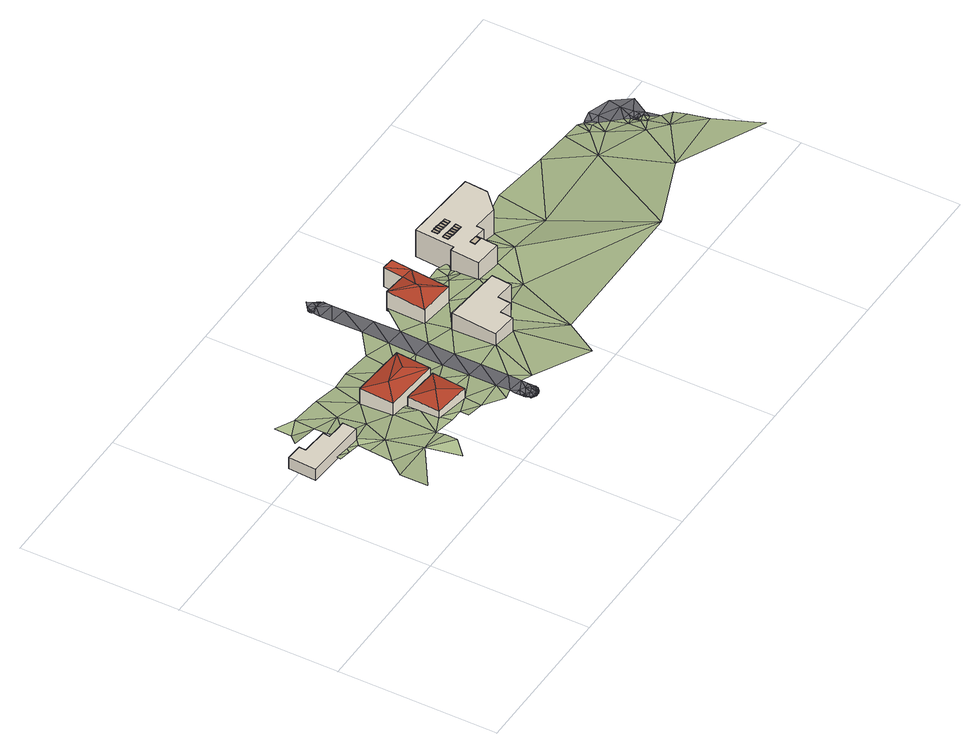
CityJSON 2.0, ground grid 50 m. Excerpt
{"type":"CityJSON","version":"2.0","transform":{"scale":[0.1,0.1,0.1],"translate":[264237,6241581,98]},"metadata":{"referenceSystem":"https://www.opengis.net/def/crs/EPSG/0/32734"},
"CityObjects":{
"building1":{"type":"Building","attributes":{"address":"35 Kylemore Road Universtity Estate Cape Town","building":"house","building:levels":1,"building_height":4.1,"roof_height":117.6,"ground_height":112.4,"plus_code":"4FRW3C6X+6M5"},"geometry":[{"type":"Solid","lod":"1","boundaries":[[[[0,1,2,3]],[[1,4,5,2]],[[4,6,7,5]],[[6,8,9,7]],[[8,10,11,9]],[[10,12,13,11]],[[12,14,15,13]],[[14,16,17,15]],[[16,0,3,17]],[[3,2,5,7,9,11,13,15,17]],[[16,14,12,10,8,6,4,1,0]]]]}]},
"building2":{"type":"Building","attributes":{"address":"26 Garrick Road Universtity Estate Cape Town","building":"house","building:levels":1,"building_height":4.1,"roof_height":114.5,"ground_height":109.5,"plus_code":"4FRW3C6X+4VR"},"geometry":[{"type":"Solid","lod":"2","boundaries":[[[[18,19,20]],[[20,21,22]],[[19,21,20]],[[20,22,18]],[[23,24,22,21]],[[24,25,18,22]],[[25,26,19,18]],[[26,23,21,19]],[[26,25,24,23]]]],"semantics":{"surfaces":[{"type":"RoofSurface"},{"type":"WallSurface"},{"type":"GroundSurface"}],"values":[[0,0,0,0,1,1,1,1,2]]}}]},
"building3":{"type":"Building","attributes":{"address":"24 Garrick Road Universtity Estate Cape Town","building":"house","building:levels":2,"building_height":6.9,"roof_height":116.2,"ground_height":108,"plus_code":"4FRW3C6X+5VJ"},"geometry":[{"type":"Solid","lod":"2","boundaries":[[[[27,28,29]],[[30,31,32]],[[31,29,32]],[[32,29,28]],[[30,32,27]],[[27,32,28]],[[33,34,30,27]],[[34,35,31,30]],[[35,36,29,31]],[[36,33,27,29]],[[36,35,34,33]]]],"semantics":{"surfaces":[{"type":"RoofSurface"},{"type":"WallSurface"},{"type":"GroundSurface"}],"values":[[0,0,0,0,0,0,1,1,1,1,2]]}}]},
"building4":{"type":"Building","attributes":{"address":"29 Garrick Road Universtity Estate Cape Town","building":"house","building:levels":2,"building_height":6.9,"roof_height":114.1,"ground_height":105.5,"plus_code":"4FRW3F62+527"},"geometry":[{"type":"Solid","lod":"1","boundaries":[[[[37,38,39,40]],[[38,41,42,39]],[[41,43,44,42]],[[43,45,46,44]],[[45,47,48,46]],[[47,49,50,48]],[[49,51,52,50]],[[51,37,40,52]],[[40,39,42,44,46,48,50,52]],[[51,49,47,45,43,41,38,37]]]]}]},
"building5":{"type":"Building","attributes":{"address":"25 Garrick Road Universtity Estate Cape Town","building":"house","building:levels":2,"building_height":6.9,"roof_height":112.1,"ground_height":103.9,"plus_code":"4FRW3F62+62M"},"geometry":[{"type":"Solid","lod":"2","boundaries":[[[[53,54,55]],[[53,55,56]],[[57,58,59]],[[60,61,54]],[[55,54,61]],[[60,57,59]],[[60,59,61]],[[61,59,58]],[[61,58,55]],[[62,63,53,56]],[[63,64,54,53]],[[64,65,60,54]],[[65,66,57,60]],[[66,67,58,57]],[[67,68,55,58]],[[68,62,56,55]],[[68,67,66,65,64,63,62]]]],"semantics":{"surfaces":[{"type":"RoofSurface"},{"type":"WallSurface"},{"type":"GroundSurface"}],"values":[[0,0,0,0,0,0,0,0,0,1,1,1,1,1,1,1,2]]}}]},
"building6":{"type":"Building","attributes":{"address":"Universtity Estate Cape Town","building":"house","building:levels":3,"building_height":9.7,"roof_height":113,"ground_height":101,"plus_code":"4FRW3F62+65R"},"children":["building6-1","building6-2","building6-3","building6-4","building6-5","building6-6","building6-7","building6-8","building6-9","building6-10","building6-11","building6-12","building6-13"],"geometry":[{"type":"Solid","lod":"1","boundaries":[[[[69,70,71,72]],[[70,73,74,71]],[[73,75,76,74]],[[75,77,78,76]],[[77,79,80,78]],[[79,81,82,80]],[[81,83,84,82]],[[83,85,86,84]],[[85,87,88,86]],[[87,89,90,88]],[[89,69,72,90]],[[72,71,74,76,78,80,82,84,86,88,90]],[[89,87,85,83,81,79,77,75,73,70,69]]]]}]},
"building6-1":{"type":"BuildingInstallation","parents":["building6"],"geometry":[{"type":"Solid","lod":"1","boundaries":[[[[91,92,93,94]],[[92,95,96,93]],[[95,97,98,96]],[[97,91,94,98]],[[94,93,96,98]],[[97,95,92,91]]]]}]},
"building6-2":{"type":"BuildingInstallation","parents":["building6"],"geometry":[{"type":"Solid","lod":"1","boundaries":[[[[99,100,101,102]],[[100,103,104,101]],[[103,105,106,104]],[[105,99,102,106]],[[102,101,104,106]],[[105,103,100,99]]]]}]},
"building6-3":{"type":"BuildingInstallation","parents":["building6"],"geometry":[{"type":"Solid","lod":"1","boundaries":[[[[107,108,109,110]],[[108,111,112,109]],[[111,113,114,112]],[[113,107,110,114]],[[110,109,112,114]],[[113,111,108,107]]]]}]},
"building6-4":{"type":"BuildingInstallation","parents":["building6"],"geometry":[{"type":"Solid","lod":"1","boundaries":[[[[115,116,117,118]],[[116,119,120,117]],[[119,121,122,120]],[[121,115,118,122]],[[118,117,120,122]],[[121,119,116,115]]]]}]},
"building6-5":{"type":"BuildingInstallation","parents":["building6"],"geometry":[{"type":"Solid","lod":"1","boundaries":[[[[123,124,125,126]],[[124,127,128,125]],[[127,129,130,128]],[[129,123,126,130]],[[126,125,128,130]],[[129,127,124,123]]]]}]},
"building6-6":{"type":"BuildingInstallation","parents":["building6"],"geometry":[{"type":"Solid","lod":"1","boundaries":[[[[131,132,133,134]],[[132,135,136,133]],[[135,137,138,136]],[[137,131,134,138]],[[134,133,136,138]],[[137,135,132,131]]]]}]},
"building6-7":{"type":"BuildingInstallation","parents":["building6"],"geometry":[{"type":"Solid","lod":"1","boundaries":[[[[139,140,141,142]],[[140,143,144,141]],[[143,145,146,144]],[[145,139,142,146]],[[142,141,144,146]],[[145,143,140,139]]]]}]},
"building6-8":{"type":"BuildingInstallation","parents":["building6"],"geometry":[{"type":"Solid","lod":"1","boundaries":[[[[147,148,149,150]],[[148,151,152,149]],[[151,153,154,152]],[[153,147,150,154]],[[150,149,152,154]],[[153,151,148,147]]]]}]},
"building6-9":{"type":"BuildingInstallation","parents":["building6"],"geometry":[{"type":"Solid","lod":"1","boundaries":[[[[155,156,157,158]],[[156,159,160,157]],[[159,161,162,160]],[[161,155,158,162]],[[158,157,160,162]],[[161,159,156,155]]]]}]},
"building6-10":{"type":"BuildingInstallation","parents":["building6"],"geometry":[{"type":"Solid","lod":"1","boundaries":[[[[163,164,165,166]],[[164,167,168,165]],[[167,169,170,168]],[[169,163,166,170]],[[166,165,168,170]],[[169,167,164,163]]]]}]},
"building6-11":{"type":"BuildingInstallation","parents":["building6"],"geometry":[{"type":"Solid","lod":"1","boundaries":[[[[171,172,173,174]],[[172,175,176,173]],[[175,177,178,176]],[[177,171,174,178]],[[174,173,176,178]],[[177,175,172,171]]]]}]},
"building6-12":{"type":"BuildingInstallation","parents":["building6"],"geometry":[{"type":"Solid","lod":"1","boundaries":[[[[179,180,181,182]],[[180,183,184,181]],[[183,185,186,184]],[[185,179,182,186]],[[182,181,184,186]],[[185,183,180,179]]]]}]},
"building6-13":{"type":"BuildingInstallation","parents":["building6"],"geometry":[{"type":"Solid","lod":"1","boundaries":[[[[187,188,189,190]],[[188,191,192,189]],[[191,193,194,192]],[[193,187,190,194]],[[190,189,192,194]],[[193,191,188,187]]]]}]},
"terrain1":{"type":"TINRelief","geometry":[{"type":"CompositeSurface","lod":"1","boundaries":[[[195,196,197]],[[198,199,200]],[[201,198,200]],[[196,195,202]],[[203,201,200]],[[202,204,205]],[[206,201,203]],[[205,204,203]],[[204,202,195]],[[207,208,209]],[[204,206,203]],[[6,210,8]],[[211,207,212]],[[213,195,214]],[[209,212,207]],[[6,206,215]],[[215,206,204]],[[195,216,204]],[[210,6,217]],[[210,217,209]],[[218,195,213]],[[195,218,216]],[[212,209,217]],[[6,215,217]],[[204,216,219]],[[215,204,219]],[[212,217,220]],[[221,217,215]],[[216,222,223]],[[224,219,216]],[[219,221,215]],[[224,216,223]],[[220,217,221]],[[219,224,225]],[[226,223,222]],[[227,225,224]],[[220,221,228]],[[227,229,225]],[[230,229,227]],[[226,231,223]],[[226,232,233]],[[229,230,234]],[[234,230,235]],[[221,236,228]],[[235,237,234]],[[226,233,231]],[[237,235,238]],[[237,238,239]],[[239,238,240]],[[240,241,239]],[[228,236,242]],[[241,240,243]],[[231,233,244]],[[243,245,241]],[[246,244,233]],[[245,243,23]],[[247,248,23]],[[249,247,231]],[[33,242,236]],[[23,248,245]],[[244,246,250]],[[245,248,251]],[[231,244,249]],[[248,247,249]],[[242,33,252]],[[248,253,251]],[[249,253,248]],[[254,33,251]],[[255,256,257]],[[251,253,254]],[[258,252,33]],[[254,258,33]],[[259,255,257]],[[260,255,259]],[[261,252,258]],[[259,262,260]],[[257,263,259]],[[264,262,265]],[[262,259,265]],[[263,257,266]],[[264,267,268]],[[265,267,264]],[[269,268,267]],[[266,270,263]],[[271,267,265]],[[272,263,273]],[[273,263,270]],[[271,265,37]],[[274,275,273]],[[270,274,273]],[[276,277,271]],[[278,274,270]],[[277,279,280]],[[281,271,37]],[[276,279,277]],[[276,271,281]],[[37,274,278]],[[282,279,276]],[[278,281,37]],[[281,283,276]],[[282,276,283]],[[279,282,284]],[[283,285,282]],[[286,284,282]],[[282,285,286]],[[281,278,287]],[[284,286,288]],[[286,289,288]],[[270,290,278]],[[278,291,287]],[[287,292,293]],[[291,292,287]],[[294,295,292]],[[291,294,292]],[[290,291,278]],[[294,291,296]],[[297,296,291]],[[290,297,291]],[[296,297,298]],[[297,299,298]],[[290,300,297]],[[297,301,299]],[[301,297,300]],[[300,290,302]],[[303,301,300]],[[302,304,300]],[[305,303,300]],[[306,305,300]],[[304,306,300]],[[302,307,304]],[[305,308,303]],[[309,307,302]],[[310,309,302]],[[305,306,311]],[[308,305,312]],[[311,312,305]],[[304,313,306]],[[314,311,306]],[[312,315,308]],[[312,311,316]],[[312,316,315]],[[306,313,317]],[[317,314,306]],[[314,316,311]],[[304,318,313]],[[307,319,304]],[[304,319,318]],[[320,317,313]],[[321,313,318]],[[322,320,313]],[[313,321,322]],[[319,323,318]],[[324,321,318]],[[318,323,324]],[[307,325,319]],[[326,322,321]],[[326,321,324]],[[323,319,327]],[[324,323,328]],[[328,326,324]],[[309,329,307]],[[327,319,330]],[[323,327,328]],[[330,319,325]],[[325,307,331]],[[329,331,307]]]}]},
"road1":{"type":"Road","attributes":{"highway":"residential","name":"Garrick Road","surface":"asphalt","lanes":1,"width":5.5},"geometry":[{"type":"MultiSurface","lod":"1","boundaries":[[[332,333,334]],[[335,332,336]],[[332,337,333]],[[338,339,340]],[[340,339,341]],[[342,343,344]],[[340,345,346]],[[347,340,348]],[[347,338,340]],[[349,346,350]],[[351,352,353]],[[354,353,355]],[[352,351,356]],[[357,335,358]],[[358,335,359]],[[335,337,332]],[[337,335,357]],[[359,335,343]],[[343,352,356]],[[344,343,356]],[[353,360,361]],[[264,253,262]],[[336,332,347]],[[362,363,364]],[[365,363,349]],[[363,362,366]],[[363,367,349]],[[348,340,346]],[[362,368,369]],[[370,361,360]],[[264,268,254]],[[371,372,373]],[[374,375,371]],[[346,349,367]],[[264,254,253]],[[258,268,376]],[[377,378,379]],[[379,261,376]],[[373,380,371]],[[381,382,383]],[[384,385,386]],[[261,379,378]],[[387,382,381]],[[388,386,389]],[[377,390,380]],[[378,377,391]],[[384,392,385]],[[388,389,393]],[[388,394,386]],[[380,391,377]],[[395,386,396]],[[386,394,397]],[[389,390,393]],[[381,383,398]],[[384,386,395]],[[373,387,381]],[[397,399,386]],[[400,401,381]],[[386,399,396]],[[381,398,400]],[[387,373,372]],[[386,385,389]],[[402,401,403]],[[402,373,381]],[[347,332,404]],[[369,405,406]],[[367,366,407]],[[353,361,355]],[[336,408,335]],[[352,343,408]],[[334,404,332]],[[347,404,409]],[[349,350,410]],[[410,411,349]],[[412,413,414]],[[415,370,360]],[[408,416,352]],[[360,353,416]],[[359,343,342]],[[335,408,343]],[[338,347,409]],[[336,347,348]],[[341,345,340]],[[346,345,417]],[[362,364,418]],[[418,419,362]],[[366,369,407]],[[408,336,420]],[[351,353,354]],[[352,416,353]],[[350,346,417]],[[348,346,367]],[[411,365,349]],[[363,365,421]],[[366,362,369]],[[420,367,407]],[[364,363,421]],[[367,363,366]],[[419,368,362]],[[369,368,405]],[[260,244,255]],[[348,367,420]],[[392,374,385]],[[403,422,402]],[[381,401,402]],[[374,371,380]],[[253,249,262]],[[244,260,249]],[[420,416,408]],[[380,390,389]],[[373,402,380]],[[360,416,414]],[[423,415,424]],[[424,415,360]],[[369,406,425]],[[360,414,424]],[[413,424,414]],[[380,385,374]],[[422,391,380]],[[244,250,255]],[[412,414,420]],[[255,250,256]],[[413,423,424]],[[256,250,413]],[[413,412,256]],[[369,425,407]],[[406,426,425]],[[336,348,420]],[[422,380,402]],[[389,385,380]],[[412,420,407]],[[420,414,416]],[[412,407,425]],[[250,423,413]],[[425,426,412]],[[256,412,426]],[[376,261,258]],[[254,268,258]],[[249,260,262]]]}]},
"road2":{"type":"Road","attributes":{"highway":"tertiary","name":"Upper Roodebloem Road","surface":"asphalt","lanes":2,"width":8.6},"geometry":[{"type":"MultiSurface","lod":"1","boundaries":[[[315,316,427]],[[427,316,428]],[[316,314,428]],[[428,314,429]],[[427,428,430]],[[317,429,314]],[[428,429,430]],[[431,320,322]],[[322,326,432]],[[326,328,433]],[[326,433,432]],[[431,322,432]],[[434,317,320]],[[328,435,433]],[[434,429,317]],[[328,327,435]],[[433,436,432]],[[435,436,433]],[[431,434,320]],[[437,431,432]],[[438,435,327]],[[438,327,330]],[[432,436,437]],[[439,430,429]],[[435,438,436]],[[325,438,330]],[[434,431,437]],[[438,437,436]],[[434,439,429]],[[440,437,438]],[[440,434,437]],[[440,439,434]]]}]}
},
"vertices":[
[15,454,144],[9,366,144],[9,366,185],[15,454,185],[208,354,144],[208,354,185],[210,398,144],[210,398,185],[192,398,144],[192,398,185],[145,401,144],[145,401,185],[147,423,144],[147,423,185],[64,429,144],[64,429,185],[65,450,144],[65,450,185],
[410,211,156],[527,200,156],[472,259,169],[537,305,156],[419,316,156],[537,305,115],[419,316,115],[410,211,115],[527,200,115],
[547,425,169],[492,374,182],[539,315,169],[370,438,169],[363,328,169],[421,378,182],[547,425,100],[370,438,100],[363,328,100],[539,315,100],
[974,374,75],[786,391,75],[786,391,144],[974,374,144],[773,246,75],[773,246,144],[853,239,75],[853,239,144],[857,278,75],[857,278,144],[902,274,75],[902,274,144],[906,315,75],[906,315,144],[968,310,75],[968,310,144],
[870,654,128],[863,590,128],[901,586,128],[907,650,128],[776,471,128],[889,461,128],[841,522,141],[789,597,128],[843,537,141],[907,650,59],[870,654,59],[863,590,59],[789,597,59],[776,471,59],[889,461,59],[901,586,59],
[1286,640,30],[1047,657,30],[1047,657,127],[1286,640,127],[1038,532,30],[1038,532,127],[1024,533,30],[1024,533,127],[1017,441,30],[1017,441,127],[1104,434,30],[1104,434,127],[1109,501,30],[1109,501,127],[1142,498,30],[1142,498,127],[1144,521,30],[1144,521,127],[1224,515,30],[1224,515,127],[1280,567,30],[1280,567,127],
[1078,504,128],[1076,487,128],[1076,487,130],[1078,504,130],[1102,485,128],[1102,485,130],[1103,501,128],[1103,501,130],
[1063,615,128],[1061,596,128],[1061,596,130],[1063,615,130],[1070,595,128],[1070,595,130],[1071,614,128],[1071,614,130],
[1073,615,128],[1071,596,128],[1071,596,130],[1073,615,130],[1080,595,128],[1080,595,130],[1082,614,128],[1082,614,130],
[1083,614,128],[1081,595,128],[1081,595,130],[1083,614,130],[1090,594,128],[1090,594,130],[1092,613,128],[1092,613,130],
[1093,612,128],[1091,594,128],[1091,594,130],[1093,612,130],[1100,593,128],[1100,593,130],[1102,611,128],[1102,611,130],
[1104,611,128],[1102,593,128],[1102,593,130],[1104,611,130],[1111,592,128],[1111,592,130],[1113,610,128],[1113,610,130],
[1114,610,128],[1112,592,128],[1112,592,130],[1114,610,130],[1121,591,128],[1121,591,130],[1123,610,128],[1123,610,130],
[1058,578,128],[1056,560,128],[1056,560,130],[1058,578,130],[1065,559,128],[1065,559,130],[1067,577,128],[1067,577,130],
[1068,578,128],[1066,559,128],[1066,559,130],[1068,578,130],[1075,558,128],[1075,558,130],[1077,577,128],[1077,577,130],
[1079,576,128],[1077,557,128],[1077,557,130],[1079,576,130],[1086,556,128],[1086,556,130],[1088,575,128],[1088,575,130],
[1090,575,128],[1088,557,128],[1088,557,130],[1090,575,130],[1097,556,128],[1097,556,130],[1098,574,128],[1098,574,130],
[1100,574,128],[1098,556,128],[1098,556,130],[1100,574,130],[1107,555,128],[1107,555,130],[1109,573,128],[1109,573,130],
[1110,574,128],[1108,555,128],[1108,555,130],[1110,574,130],[1117,554,128],[1117,554,130],[1119,573,128],[1119,573,130],
[267,174,153],[125,168,165],[116,76,174],[108,360,158],[106,343,158],[146,340,152],[158,357,152],[175,224,152],[186,336,149],[245,285,146],[182,296,151],[208,354,149],[142,520,135],[108,488,149],[198,481,135],[195,438,140],[146,574,134],[205,546,132],[341,114,152],[287,65,155],[290,371,131],[346,183,142],[277,454,128],[344,154,149],[363,328,130],[310,539,122],[370,438,117],[422,178,132],[410,211,137],[415,276,130],[402,325,126],[462,175,132],[419,316,125],[399,530,109],[422,324,118],[439,314,125],[527,200,123],[460,148,134],[520,144,124],[442,322,118],[459,312,125],[459,432,108],[471,320,112],[478,310,119],[485,319,112],[497,309,119],[499,318,112],[473,542,97],[517,307,119],[620,155,115],[539,315,115],[583,102,121],[532,253,120],[566,304,115],[629,244,107],[616,110,121],[543,370,104],[574,537,86],[637,333,97],[645,422,89],[675,149,114],[671,105,116],[703,91,116],[653,511,84],[773,246,106],[683,239,105],[661,600,78],[692,328,96],[853,239,98],[700,417,91],[786,391,89],[889,9,99],[776,471,82],[708,506,86],[789,597,72],[972,125,78],[889,461,77],[857,278,92],[902,274,85],[968,310,83],[906,315,85],[968,507,71],[895,523,68],[1072,333,54],[951,559,65],[901,586,64],[1017,441,70],[994,525,59],[1021,493,63],[1005,565,59],[1023,513,63],[1024,533,57],[1104,434,62],[1040,552,57],[1038,532,57],[1446,117,91],[1198,433,49],[1142,498,56],[1109,501,59],[1184,518,49],[1144,521,53],[1224,515,41],[1355,428,26],[1280,567,34],[1391,595,15],[1651,435,33],[1584,577,6],[1698,221,63],[1701,568,4],[1802,372,38],[1736,512,17],[1758,476,17],[1850,325,41],[1755,561,7],[1907,233,60],[1947,80,83],[1775,527,6],[1764,543,7],[1816,437,21],[1793,518,6],[1771,550,6],[1773,547,6],[1812,489,10],[1838,410,26],[1849,395,26],[1832,460,15],[1843,435,15],[1842,445,15],[1854,419,15],[1848,426,15],[1892,377,18],[1852,430,15],[1863,416,26],[1853,429,15],[1922,314,29],[1873,403,18],[1912,351,27],
[632,41,120],[629,37,120],[632,36,120],[626,44,120],[631,45,120],[627,39,120],[640,35,120],[643,36,120],[643,40,120],[645,36,120],[619,45,120],[621,49,120],[617,47,123],[648,37,120],[648,41,120],[636,40,120],[641,43,120],[654,44,120],[653,39,120],[614,52,123],[618,53,120],[617,57,123],[613,55,123],[613,57,123],[616,50,123],[625,40,120],[622,41,120],[620,43,120],[617,64,123],[612,60,123],[661,53,120],[657,47,120],[663,48,120],[659,44,120],[657,53,120],[650,46,120],[666,55,120],[662,57,120],[612,63,123],[692,791,59],[685,785,59],[687,778,59],[720,789,55],[708,804,59],[716,595,76],[729,733,60],[670,699,67],[725,693,65],[704,770,59],[680,778,59],[679,780,59],[678,779,59],[730,777,55],[723,775,55],[730,773,55],[681,782,59],[732,768,55],[724,766,60],[731,753,60],[674,739,63],[727,781,55],[732,763,60],[732,771,55],[731,775,55],[732,774,55],[732,772,55],[678,777,59],[733,773,55],[678,776,59],[677,774,59],[685,770,59],[677,769,59],[634,36,120],[667,58,120],[667,60,120],[653,62,120],[622,52,120],[637,35,120],[655,40,120],[657,42,120],[649,80,118],[633,88,118],[629,69,118],[612,65,123],[620,60,120],[650,38,120],[664,50,120],[665,53,120],[639,57,120],[661,46,120],[676,759,63],[614,88,121],[618,76,118],[660,66,120],[669,83,116],
[1780,553,6],[1789,536,6],[1817,532,6],[1815,561,6],[1855,458,15],[1851,440,15],[1857,433,15],[1873,496,11],[1862,425,15],[1874,437,15],[1874,454,15],[1886,424,15],[1884,537,7],[1923,480,11]
]}
